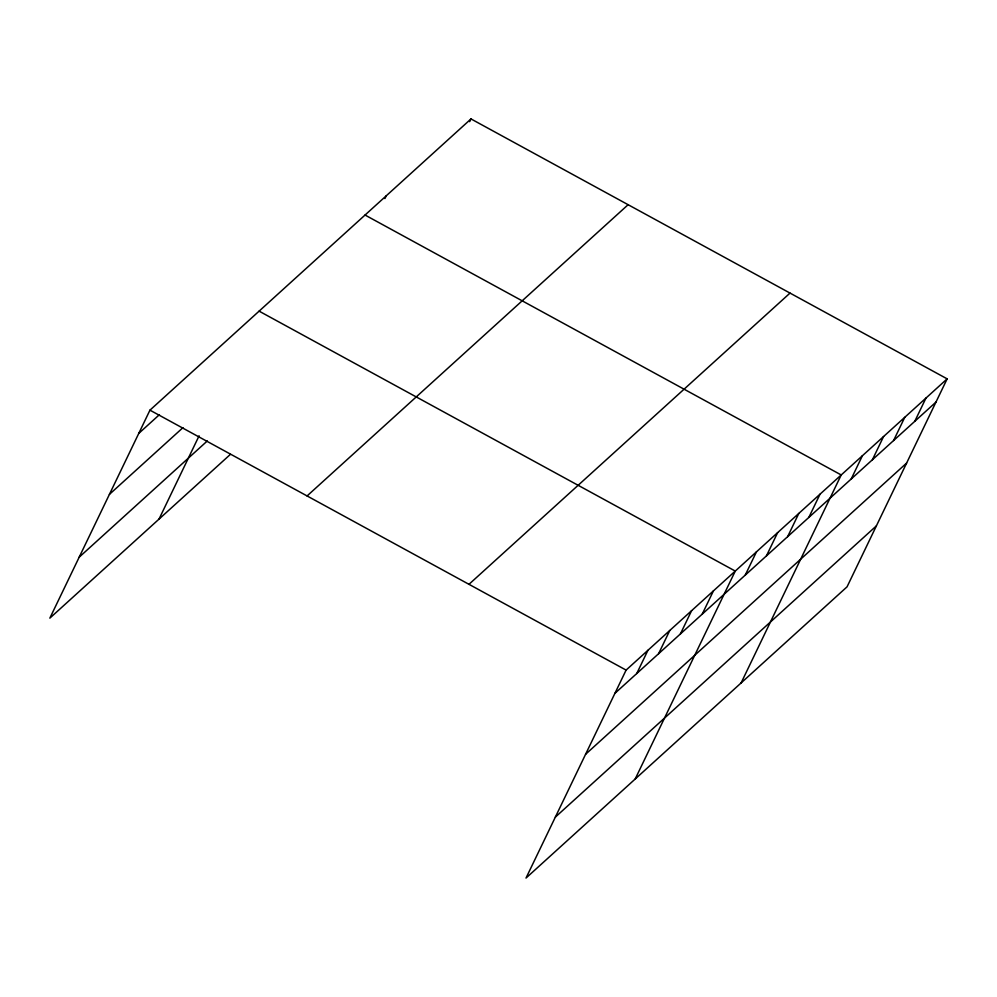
<?xml version="1.0" encoding="UTF-8"?>
<svg xmlns="http://www.w3.org/2000/svg" width="997" height="997" viewBox="0 0 997 997"><rect width="100%" height="100%" fill="white"/><g stroke="black" fill="none" stroke-linecap="round" stroke-linejoin="round"><path stroke-width="1.5" d="M947.15 378.86L626.104 670.096L526.005 878.07L847.051 586.834L947.15 378.86L470.995 118.93L149.949 410.166L49.85 618.14L230.382 454.383M159.009 519.125L199.088 435.826M384.917 198.553L386.238 195.811M469.674 121.659L470.995 118.93M636.747 673.536L647.938 650.281M658.581 653.733L669.772 630.478M680.415 633.93L691.594 610.675M702.237 614.127L713.428 590.872M635.164 779.056L735.263 571.069L259.095 311.139M745.258 575.095L756.449 551.852M766.444 555.877L777.635 532.622M787.642 536.66L798.821 513.405M808.829 517.431L820.02 494.188M741.107 682.945L841.206 474.958L365.039 215.04M851.201 478.996L862.393 455.741M872.4 459.767L883.579 436.524M893.586 440.549L904.778 417.294M914.772 421.332L925.964 398.077M138.757 433.408L159.433 414.652M109.421 494.375L182.95 427.663M79.187 557.186L207.301 440.961M307.076 495.945L628.122 204.709M468.976 584.317L790.023 293.081M614.912 693.339L935.959 402.103M585.575 754.305L906.622 463.069M555.354 817.116L876.388 525.88M149.949 410.166L626.104 670.096"/></g></svg>
